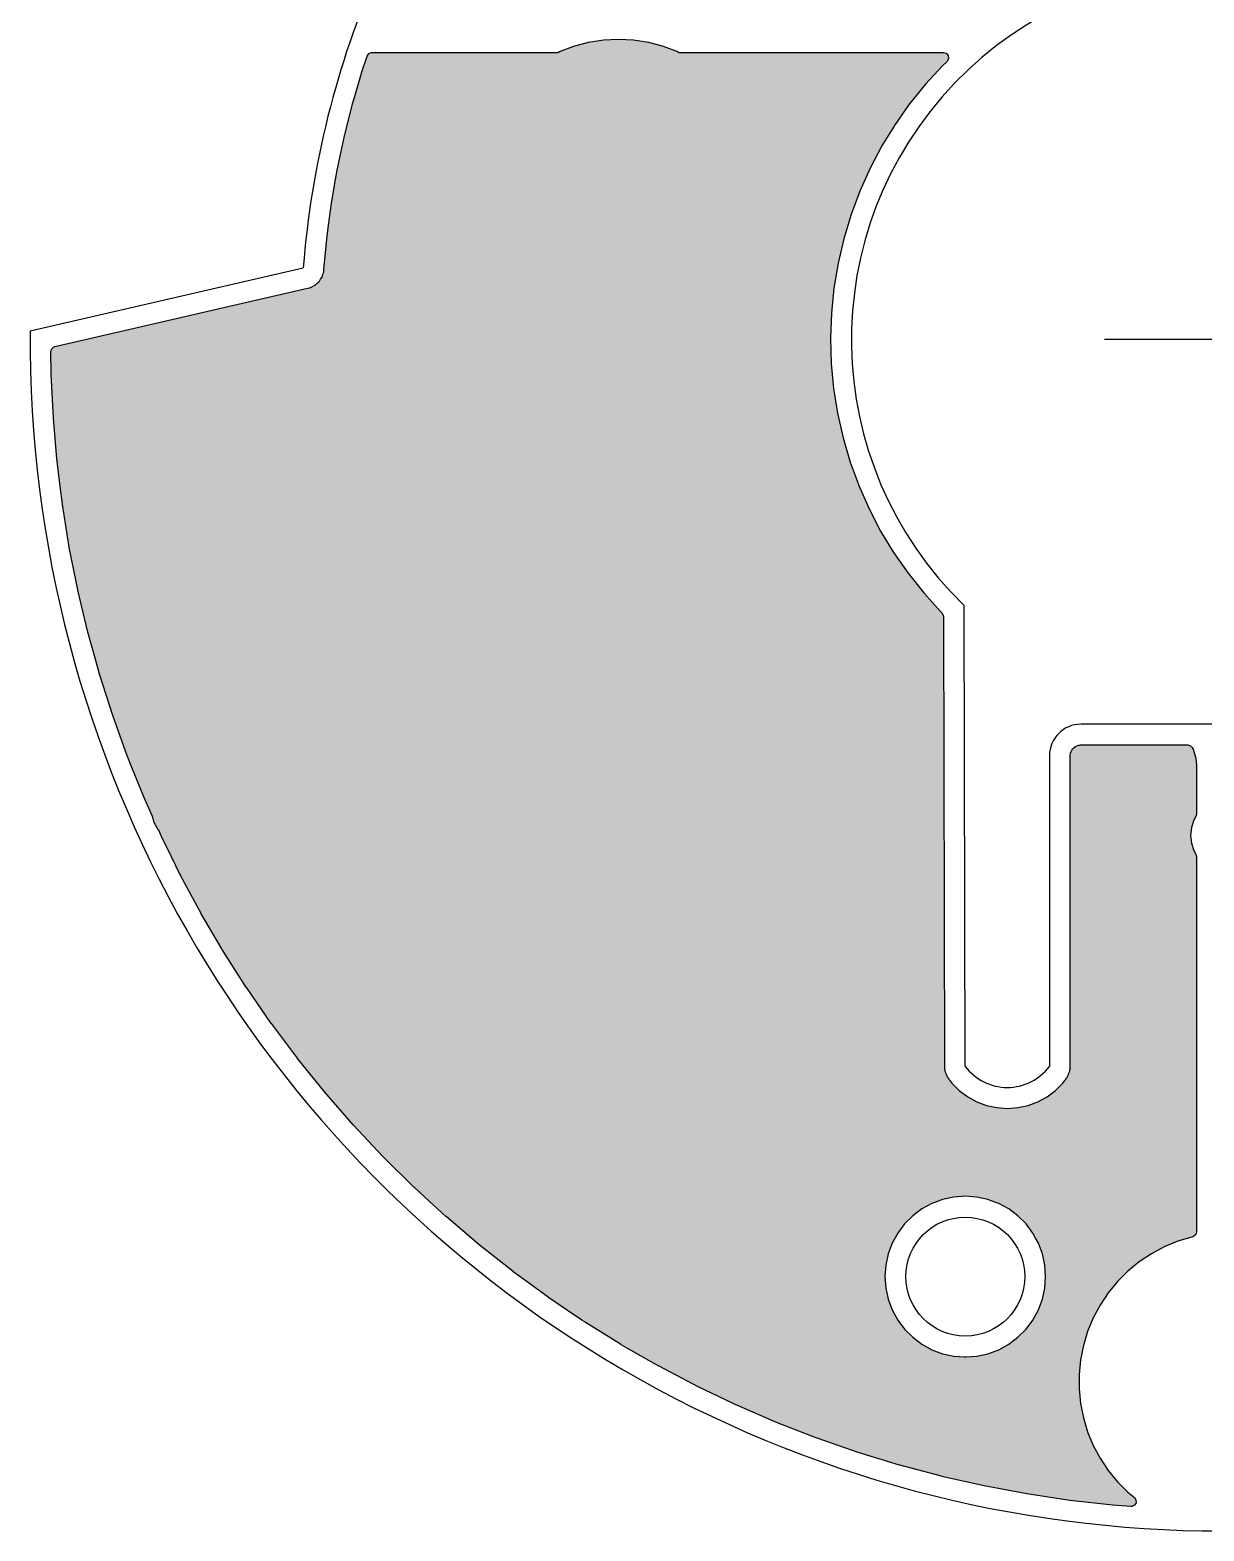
# Model space of a CAD drawing. Header units: millimetres. Extents: x -3894 to -3474, y -291 to 6.
# Drawn here: x -3673.5 to -3616.8, y -132.5 to -59.9 of the extents above; entities that cross this region are included whole.
import ezdxf

# ---------------------------------------------------------------- set-up
doc = ezdxf.new("R2010")
doc.units = ezdxf.units.MM
doc.layers.add('BLACK', color=7, linetype='Continuous')

msp = doc.modelspace()

# ---------------------------------------------------------------- hatches: boundary and pattern name
h = msp.add_hatch(color=256)
h.dxf.hatch_style = 1
h.paths.add_polyline_path([(-3629.364, -88.296), (-3629.37, -88.24), (-3629.439, -88.118), (-3629.498, -88.062), (-3630.315, -87.161), (-3630.315, -87.161), (-3631.073, -86.209), (-3631.073, -86.209), (-3631.769, -85.21), (-3631.769, -85.21), (-3632.398, -84.169), (-3632.96, -83.089), (-3633.45, -81.976), (-3633.45, -81.976), (-3633.537, -81.74), (-3633.868, -80.833), (-3634.212, -79.666), (-3634.48, -78.479), (-3634.671, -77.277), (-3634.784, -76.066), (-3634.819, -74.85), (-3634.776, -73.634), (-3634.655, -72.423), (-3634.655, -72.423), (-3634.456, -71.222), (-3634.456, -71.222), (-3634.18, -70.037), (-3633.828, -68.872), (-3633.403, -67.732), (-3632.904, -66.622), (-3632.904, -66.622), (-3632.336, -65.547), (-3631.699, -64.51), (-3631.188, -63.786), (-3630.997, -63.516), (-3630.997, -63.516), (-3630.233, -62.569), (-3630.233, -62.569), (-3629.409, -61.673), (-3629.187, -61.462), (-3629.171, -61.445), (-3629.113, -61.318), (-3629.133, -61.179), (-3629.225, -61.074), (-3629.359, -61.034), (-3642.133, -61.034), (-3642.221, -60.989), (-3642.905, -60.727), (-3643.613, -60.537), (-3644.337, -60.423), (-3645.068, -60.384), (-3645.8, -60.423), (-3646.524, -60.537), (-3647.232, -60.727), (-3647.916, -60.989), (-3648.004, -61.034), (-3656.984, -61.034), (-3657.011, -61.036), (-3657.14, -61.09), (-3657.22, -61.204), (-3657.489, -62.019), (-3657.491, -62.027), (-3657.835, -63.212), (-3657.939, -63.571), (-3657.941, -63.579), (-3658.331, -65.138), (-3658.333, -65.147), (-3658.664, -66.719), (-3658.666, -66.728), (-3658.743, -67.177), (-3658.939, -68.311), (-3658.94, -68.32), (-3659.084, -69.389), (-3659.154, -69.913), (-3659.155, -69.922), (-3659.308, -71.503), (-3659.309, -71.518), (-3659.313, -71.636), (-3659.356, -71.756), (-3659.359, -71.766), (-3659.396, -71.887), (-3659.468, -71.992), (-3659.474, -72.001), (-3659.541, -72.108), (-3659.638, -72.191), (-3659.645, -72.198), (-3659.738, -72.284), (-3659.853, -72.339), (-3659.862, -72.344), (-3659.974, -72.403), (-3660.099, -72.427), (-3660.109, -72.429), (-3672.312, -75.246), (-3672.362, -75.263), (-3672.466, -75.356), (-3672.504, -75.49), (-3672.492, -76.6), (-3672.491, -76.609), (-3672.39, -78.699), (-3672.39, -78.708), (-3672.221, -80.673), (-3672.211, -80.793), (-3672.21, -80.802), (-3672.062, -82.001), (-3671.954, -82.879), (-3671.952, -82.888), (-3671.619, -84.954), (-3671.618, -84.963), (-3671.29, -86.605), (-3671.208, -87.014), (-3671.206, -87.023), (-3670.721, -89.059), (-3670.718, -89.067), (-3670.338, -90.435), (-3670.158, -91.083), (-3670.155, -91.092), (-3669.52, -93.086), (-3669.517, -93.094), (-3668.819, -95.033), (-3668.809, -95.063), (-3668.805, -95.072), (-3668.624, -95.522), (-3668.024, -97.013), (-3668.021, -97.021), (-3667.599, -97.966), (-3667.511, -98.257), (-3667.321, -98.612), (-3667.298, -98.64), (-3667.168, -98.932), (-3667.164, -98.94), (-3666.701, -99.882), (-3666.241, -100.818), (-3666.237, -100.826), (-3665.245, -102.668), (-3665.24, -102.676), (-3664.294, -104.286), (-3664.18, -104.48), (-3664.176, -104.488), (-3663.05, -106.251), (-3663.044, -106.259), (-3661.891, -107.926), (-3661.854, -107.979), (-3661.848, -107.987), (-3660.595, -109.662), (-3660.589, -109.669), (-3659.274, -111.297), (-3659.268, -111.304), (-3657.893, -112.881), (-3657.887, -112.888), (-3656.455, -114.413), (-3656.449, -114.42), (-3654.961, -115.891), (-3654.954, -115.897), (-3654.438, -116.371), (-3653.413, -117.312), (-3653.406, -117.318), (-3651.813, -118.675), (-3651.806, -118.681), (-3650.164, -119.977), (-3650.156, -119.983), (-3649.837, -120.216), (-3648.467, -121.217), (-3648.46, -121.223), (-3647.533, -121.849), (-3646.84, -122.316), (-3646.726, -122.394), (-3646.718, -122.399), (-3644.975, -123.484), (-3644.942, -123.505), (-3644.934, -123.51), (-3643.97, -124.061), (-3643.118, -124.549), (-3643.11, -124.553), (-3641.453, -125.422), (-3641.257, -125.524), (-3641.249, -125.529), (-3639.52, -126.354), (-3639.361, -126.43), (-3639.352, -126.434), (-3637.432, -127.265), (-3637.424, -127.269), (-3635.474, -128.028), (-3635.465, -128.031), (-3633.489, -128.717), (-3633.48, -128.72), (-3631.479, -129.332), (-3631.471, -129.335), (-3629.449, -129.873), (-3629.44, -129.875), (-3627.399, -130.337), (-3627.39, -130.339), (-3625.334, -130.725), (-3625.325, -130.727), (-3623.255, -131.036), (-3623.246, -131.038), (-3621.167, -131.27), (-3621.158, -131.271), (-3620.309, -131.334), (-3620.249, -131.331), (-3620.123, -131.27), (-3620.051, -131.15), (-3620.055, -131.011), (-3620.133, -130.895), (-3620.446, -130.638), (-3620.946, -130.138), (-3621.395, -129.591), (-3621.788, -129.003), (-3622.122, -128.379), (-3622.122, -128.379), (-3622.393, -127.725), (-3622.598, -127.048), (-3622.736, -126.354), (-3622.805, -125.65), (-3622.805, -124.943), (-3622.736, -124.238), (-3622.598, -123.545), (-3622.393, -122.867), (-3622.122, -122.214), (-3622.122, -122.214), (-3621.788, -121.59), (-3621.395, -121.001), (-3620.946, -120.455), (-3620.446, -119.954), (-3619.899, -119.505), (-3619.311, -119.112), (-3618.687, -118.779), (-3618.687, -118.779), (-3618.033, -118.508), (-3617.525, -118.354), (-3617.356, -118.303), (-3617.224, -118.236), (-3617.168, -118.188), (-3617.128, -118.054), (-3617.128, -99.909), (-3617.162, -99.785), (-3617.259, -99.617), (-3617.376, -99.257), (-3617.376, -99.257), (-3617.415, -98.88), (-3617.376, -98.504), (-3617.259, -98.144), (-3617.162, -97.975), (-3617.128, -97.851), (-3617.128, -95.522), (-3617.13, -95.497), (-3617.165, -95.144), (-3617.174, -95.096), (-3617.274, -94.767), (-3617.292, -94.723), (-3617.336, -94.642), (-3617.42, -94.55), (-3617.554, -94.51), (-3622.691, -94.51), (-3622.73, -94.514), (-3622.776, -94.521), (-3622.834, -94.53), (-3622.907, -94.554), (-3622.983, -94.593), (-3623.046, -94.638), (-3623.106, -94.698), (-3623.152, -94.761), (-3623.189, -94.835), (-3623.19, -94.837), (-3623.214, -94.911), (-3623.231, -95.014), (-3623.234, -95.053), (-3623.234, -95.181), (-3623.239, -109.968), (-3623.237, -110.003), (-3623.221, -110.118), (-3623.24, -110.188), (-3623.24, -110.25), (-3623.284, -110.36), (-3623.293, -110.388), (-3623.324, -110.502), (-3623.395, -110.597), (-3623.411, -110.622), (-3623.44, -110.671), (-3623.47, -110.701), (-3623.493, -110.728), (-3623.591, -110.859), (-3623.95, -111.217), (-3624.355, -111.52), (-3624.799, -111.762), (-3625.273, -111.939), (-3625.768, -112.046), (-3626.272, -112.082), (-3626.777, -112.046), (-3627.272, -111.939), (-3627.746, -111.762), (-3628.19, -111.52), (-3628.595, -111.217), (-3628.954, -110.859), (-3629.051, -110.729), (-3629.075, -110.702), (-3629.157, -110.621), (-3629.2, -110.513), (-3629.215, -110.481), (-3629.274, -110.381), (-3629.287, -110.266), (-3629.294, -110.231), (-3629.325, -110.119), (-3629.308, -110.004), (-3629.306, -109.969)])
h.paths.add_polyline_path([(-3627.752, -124.061), (-3627.21, -123.944), (-3626.691, -123.75), (-3626.204, -123.484), (-3625.761, -123.152), (-3625.369, -122.76), (-3625.037, -122.316), (-3624.771, -121.83), (-3624.577, -121.311), (-3624.459, -120.769), (-3624.42, -120.216), (-3624.459, -119.663), (-3624.577, -119.122), (-3624.771, -118.603), (-3624.907, -118.354), (-3625.037, -118.116), (-3625.037, -118.116), (-3625.369, -117.672), (-3625.369, -117.672), (-3625.761, -117.281), (-3625.761, -117.28), (-3626.204, -116.948), (-3626.204, -116.948), (-3626.691, -116.683), (-3626.792, -116.645), (-3627.21, -116.489), (-3627.21, -116.489), (-3627.752, -116.371), (-3627.752, -116.371), (-3628.304, -116.332), (-3628.304, -116.332), (-3628.857, -116.371), (-3628.857, -116.371), (-3629.399, -116.489), (-3629.399, -116.489), (-3629.399, -116.489), (-3629.773, -116.628), (-3629.918, -116.683), (-3630.405, -116.948), (-3630.405, -116.948), (-3630.848, -117.28), (-3630.848, -117.281), (-3631.24, -117.672), (-3631.24, -117.672), (-3631.572, -118.116), (-3631.572, -118.116), (-3631.838, -118.603), (-3632.032, -119.122), (-3632.032, -119.122), (-3632.032, -119.122), (-3632.15, -119.663), (-3632.15, -119.663), (-3632.189, -120.216), (-3632.189, -120.216), (-3632.15, -120.769), (-3632.15, -120.769), (-3632.051, -121.221), (-3632.032, -121.311), (-3631.921, -121.608), (-3631.838, -121.83), (-3631.572, -122.316), (-3631.572, -122.316), (-3631.24, -122.76), (-3631.24, -122.76), (-3630.848, -123.152), (-3630.848, -123.152), (-3630.405, -123.484), (-3630.405, -123.484), (-3629.918, -123.75), (-3629.918, -123.75), (-3629.918, -123.75), (-3629.399, -123.944), (-3628.857, -124.061), (-3628.304, -124.101)], flags=16)
h.paths.add_polyline_path([(-3625.431, -120.216, -1), (-3631.178, -120.216, -1)], flags=0)

# ---------------------------------------------------------------- linework, layer by layer
msp.add_line((-3615.915, -74.913), (-3621.573, -74.913))
at = {"layer": 'BLACK', "linetype": 'Continuous'}
for p, q in [((-3647.916, -60.989), (-3647.232, -60.727)), ((-3647.232, -60.727), (-3646.524, -60.537)), ((-3646.524, -60.537), (-3645.8, -60.423)), ((-3645.8, -60.423), (-3645.068, -60.384)), ((-3645.068, -60.384), (-3644.337, -60.423)), ((-3644.337, -60.423), (-3643.613, -60.537)), ((-3643.613, -60.537), (-3642.905, -60.727)), ((-3642.905, -60.727), (-3642.221, -60.989)), ((-3657.489, -62.019), (-3657.22, -61.204)), ((-3657.22, -61.204), (-3657.14, -61.09)), ((-3657.14, -61.09), (-3657.011, -61.036)), ((-3657.011, -61.036), (-3656.984, -61.034)), ((-3656.984, -61.034), (-3648.004, -61.034)), ((-3648.004, -61.034), (-3647.916, -60.989)), ((-3642.221, -60.989), (-3642.133, -61.034)), ((-3642.133, -61.034), (-3629.359, -61.034)), ((-3629.409, -61.673), (-3630.233, -62.569)), ((-3629.187, -61.462), (-3629.409, -61.673)), ((-3629.409, -61.673), (-3629.409, -61.673)), ((-3629.359, -61.034), (-3629.225, -61.074)), ((-3629.225, -61.074), (-3629.133, -61.179)), ((-3629.171, -61.445), (-3629.187, -61.462)), ((-3629.113, -61.318), (-3629.171, -61.445)), ((-3629.133, -61.179), (-3629.113, -61.318)), ((-3657.835, -63.212), (-3657.491, -62.027)), ((-3657.491, -62.027), (-3657.489, -62.019)), ((-3630.233, -62.569), (-3630.997, -63.516)), ((-3630.233, -62.569), (-3630.233, -62.569)), ((-3658.331, -65.138), (-3657.941, -63.579)), ((-3657.941, -63.579), (-3657.939, -63.571)), ((-3657.939, -63.571), (-3657.835, -63.212)), ((-3631.188, -63.786), (-3631.699, -64.51)), ((-3630.997, -63.516), (-3631.188, -63.786)), ((-3630.997, -63.516), (-3630.997, -63.516)), ((-3630.997, -63.516), (-3630.997, -63.516)), ((-3631.699, -64.51), (-3632.336, -65.546)), ((-3658.664, -66.719), (-3658.333, -65.147)), ((-3658.333, -65.147), (-3658.331, -65.138)), ((-3632.336, -65.547), (-3632.904, -66.622)), ((-3632.336, -65.546), (-3632.336, -65.547)), ((-3658.743, -67.177), (-3658.666, -66.728)), ((-3658.666, -66.728), (-3658.664, -66.719)), ((-3632.904, -66.622), (-3633.403, -67.732)), ((-3632.904, -66.622), (-3632.904, -66.622)), ((-3658.939, -68.311), (-3658.743, -67.177)), ((-3633.403, -67.732), (-3633.828, -68.872)), ((-3633.403, -67.732), (-3633.403, -67.732)), ((-3659.084, -69.389), (-3658.94, -68.32)), ((-3658.94, -68.32), (-3658.939, -68.311)), ((-3633.828, -68.872), (-3634.18, -70.037)), ((-3659.154, -69.913), (-3659.084, -69.389)), ((-3659.308, -71.503), (-3659.155, -69.922)), ((-3659.155, -69.922), (-3659.154, -69.913)), ((-3634.18, -70.037), (-3634.456, -71.222)), ((-3634.18, -70.037), (-3634.18, -70.037)), ((-3673.516, -74.496), (-3660.308, -71.447)), ((-3659.39, -71.866), (-3659.359, -71.766)), ((-3659.359, -71.766), (-3659.356, -71.756)), ((-3659.356, -71.756), (-3659.321, -71.657)), ((-3659.321, -71.657), (-3659.317, -71.641)), ((-3659.321, -71.657), (-3659.321, -71.657)), ((-3659.317, -71.641), (-3659.315, -71.63)), ((-3659.317, -71.641), (-3659.317, -71.641)), ((-3659.315, -71.63), (-3659.313, -71.614)), ((-3659.315, -71.63), (-3659.315, -71.63)), ((-3659.313, -71.614), (-3659.309, -71.518)), ((-3659.313, -71.614), (-3659.313, -71.614)), ((-3659.313, -71.614), (-3659.313, -71.614)), ((-3659.309, -71.518), (-3659.308, -71.503)), ((-3634.456, -71.222), (-3634.655, -72.423)), ((-3634.456, -71.222), (-3634.456, -71.222)), ((-3672.312, -75.246), (-3660.109, -72.429)), ((-3660.109, -72.429), (-3660.099, -72.427)), ((-3660.099, -72.427), (-3659.996, -72.407)), ((-3659.996, -72.407), (-3659.98, -72.402)), ((-3659.996, -72.407), (-3659.996, -72.407)), ((-3659.98, -72.403), (-3659.97, -72.399)), ((-3659.98, -72.402), (-3659.98, -72.403)), ((-3659.97, -72.399), (-3659.955, -72.393)), ((-3659.97, -72.399), (-3659.97, -72.399)), ((-3659.955, -72.393), (-3659.862, -72.344)), ((-3659.955, -72.393), (-3659.955, -72.393)), ((-3659.862, -72.344), (-3659.853, -72.339)), ((-3659.853, -72.339), (-3659.758, -72.294)), ((-3659.758, -72.294), (-3659.744, -72.285)), ((-3659.758, -72.294), (-3659.758, -72.294)), ((-3659.744, -72.285), (-3659.735, -72.279)), ((-3659.744, -72.285), (-3659.744, -72.285)), ((-3659.735, -72.279), (-3659.722, -72.269)), ((-3659.735, -72.279), (-3659.735, -72.279)), ((-3659.722, -72.269), (-3659.645, -72.198)), ((-3659.722, -72.269), (-3659.722, -72.269)), ((-3659.722, -72.269), (-3659.722, -72.269)), ((-3659.645, -72.198), (-3659.638, -72.191)), ((-3659.638, -72.191), (-3659.558, -72.123)), ((-3659.558, -72.123), (-3659.547, -72.11)), ((-3659.558, -72.123), (-3659.558, -72.123)), ((-3659.547, -72.111), (-3659.54, -72.102)), ((-3659.547, -72.11), (-3659.547, -72.111)), ((-3659.54, -72.102), (-3659.529, -72.09)), ((-3659.54, -72.102), (-3659.54, -72.102)), ((-3659.529, -72.09), (-3659.474, -72.001)), ((-3659.529, -72.09), (-3659.529, -72.09)), ((-3659.474, -72.001), (-3659.468, -71.992)), ((-3659.468, -71.992), (-3659.409, -71.905)), ((-3659.409, -71.905), (-3659.401, -71.891)), ((-3659.409, -71.905), (-3659.409, -71.905)), ((-3659.401, -71.891), (-3659.396, -71.881)), ((-3659.401, -71.891), (-3659.401, -71.891)), ((-3659.397, -71.881), (-3659.39, -71.866)), ((-3659.396, -71.881), (-3659.397, -71.881)), ((-3659.39, -71.866), (-3659.39, -71.866)), ((-3634.655, -72.423), (-3634.776, -73.634)), ((-3634.655, -72.423), (-3634.655, -72.423)), ((-3634.776, -73.634), (-3634.819, -74.85)), ((-3672.504, -75.49), (-3672.466, -75.356)), ((-3672.466, -75.356), (-3672.362, -75.263)), ((-3672.362, -75.263), (-3672.312, -75.246)), ((-3634.819, -74.85), (-3634.784, -76.066)), ((-3672.492, -76.6), (-3672.504, -75.49)), ((-3634.784, -76.066), (-3634.671, -77.277)), ((-3672.491, -76.609), (-3672.492, -76.6)), ((-3672.39, -78.699), (-3672.491, -76.609)), ((-3634.671, -77.277), (-3634.671, -77.277)), ((-3634.671, -77.277), (-3634.48, -78.479)), ((-3672.39, -78.708), (-3672.39, -78.699)), ((-3672.221, -80.673), (-3672.39, -78.708)), ((-3634.48, -78.479), (-3634.48, -78.479)), ((-3634.48, -78.479), (-3634.212, -79.666)), ((-3634.212, -79.666), (-3633.868, -80.833)), ((-3672.211, -80.793), (-3672.221, -80.673)), ((-3672.21, -80.802), (-3672.211, -80.793)), ((-3672.062, -82.001), (-3672.21, -80.802)), ((-3633.868, -80.833), (-3633.537, -81.74)), ((-3671.954, -82.879), (-3672.062, -82.001)), ((-3633.537, -81.74), (-3633.45, -81.976)), ((-3633.45, -81.976), (-3633.45, -81.976)), ((-3633.45, -81.976), (-3632.96, -83.089)), ((-3671.952, -82.888), (-3671.954, -82.879)), ((-3671.619, -84.954), (-3671.952, -82.888)), ((-3632.96, -83.089), (-3632.398, -84.169)), ((-3632.398, -84.169), (-3631.769, -85.21)), ((-3671.618, -84.963), (-3671.619, -84.954)), ((-3671.29, -86.605), (-3671.618, -84.963)), ((-3631.769, -85.21), (-3631.769, -85.21)), ((-3631.769, -85.21), (-3631.073, -86.209)), ((-3631.073, -86.209), (-3631.073, -86.209)), ((-3631.073, -86.209), (-3630.315, -87.161)), ((-3671.208, -87.014), (-3671.29, -86.605)), ((-3671.206, -87.023), (-3671.208, -87.014)), ((-3670.721, -89.059), (-3671.206, -87.023)), ((-3630.315, -87.161), (-3630.315, -87.161)), ((-3630.315, -87.161), (-3630.315, -87.161)), ((-3630.315, -87.161), (-3629.498, -88.062)), ((-3628.304, -110.056), (-3628.364, -87.766)), ((-3629.498, -88.062), (-3629.497, -88.062)), ((-3629.497, -88.062), (-3629.439, -88.118)), ((-3629.439, -88.118), (-3629.37, -88.24)), ((-3629.37, -88.24), (-3629.364, -88.296)), ((-3629.364, -88.296), (-3629.306, -109.969)), ((-3670.718, -89.067), (-3670.721, -89.059)), ((-3670.338, -90.435), (-3670.718, -89.067)), ((-3670.158, -91.083), (-3670.338, -90.435)), ((-3670.155, -91.092), (-3670.158, -91.083)), ((-3669.52, -93.086), (-3670.155, -91.092)), ((-3669.517, -93.094), (-3669.52, -93.086)), ((-3668.819, -95.033), (-3669.517, -93.094)), ((-3608.549, -93.509), (-3622.711, -93.509)), ((-3668.809, -95.063), (-3668.819, -95.033)), ((-3668.805, -95.072), (-3668.809, -95.063)), ((-3624.235, -95.033), (-3624.24, -110.056)), ((-3623.234, -95.053), (-3623.231, -95.014)), ((-3623.234, -95.181), (-3623.234, -95.053)), ((-3623.231, -95.014), (-3623.214, -94.911)), ((-3623.214, -94.911), (-3623.19, -94.837)), ((-3623.19, -94.837), (-3623.189, -94.835)), ((-3623.189, -94.835), (-3623.152, -94.761)), ((-3623.152, -94.761), (-3623.106, -94.698)), ((-3623.106, -94.698), (-3623.046, -94.638)), ((-3623.046, -94.638), (-3622.983, -94.593)), ((-3622.983, -94.593), (-3622.907, -94.554)), ((-3622.907, -94.554), (-3622.834, -94.53)), ((-3622.834, -94.53), (-3622.776, -94.521)), ((-3622.776, -94.521), (-3622.73, -94.514)), ((-3622.73, -94.514), (-3622.691, -94.51)), ((-3622.691, -94.51), (-3617.554, -94.51)), ((-3617.554, -94.51), (-3617.42, -94.55)), ((-3617.42, -94.55), (-3617.336, -94.642)), ((-3617.336, -94.642), (-3617.292, -94.723)), ((-3617.292, -94.723), (-3617.274, -94.767)), ((-3617.274, -94.767), (-3617.174, -95.096)), ((-3668.624, -95.522), (-3668.805, -95.072)), ((-3668.024, -97.013), (-3668.624, -95.522)), ((-3623.239, -109.968), (-3623.234, -95.182)), ((-3623.234, -95.182), (-3623.234, -95.181)), ((-3617.174, -95.096), (-3617.165, -95.144)), ((-3617.165, -95.144), (-3617.13, -95.497)), ((-3617.13, -95.497), (-3617.128, -95.522)), ((-3617.128, -95.522), (-3617.128, -97.851)), ((-3668.021, -97.021), (-3668.024, -97.013)), ((-3667.599, -97.966), (-3668.021, -97.021)), ((-3667.511, -98.257), (-3667.599, -97.966)), ((-3617.128, -97.851), (-3617.162, -97.975)), ((-3667.321, -98.612), (-3667.511, -98.257)), ((-3667.298, -98.64), (-3667.321, -98.612)), ((-3667.168, -98.932), (-3667.298, -98.64)), ((-3617.376, -98.504), (-3617.415, -98.88)), ((-3617.259, -98.144), (-3617.376, -98.504)), ((-3617.376, -98.504), (-3617.376, -98.504)), ((-3617.162, -97.975), (-3617.259, -98.144)), ((-3667.164, -98.94), (-3667.168, -98.932)), ((-3666.701, -99.882), (-3667.164, -98.94)), ((-3617.415, -98.88), (-3617.376, -99.257)), ((-3617.376, -99.257), (-3617.376, -99.257)), ((-3617.376, -99.257), (-3617.259, -99.617)), ((-3666.241, -100.818), (-3666.701, -99.882)), ((-3617.259, -99.617), (-3617.259, -99.617)), ((-3617.259, -99.617), (-3617.162, -99.785)), ((-3617.162, -99.785), (-3617.128, -99.909)), ((-3617.128, -99.909), (-3617.128, -118.054)), ((-3666.237, -100.826), (-3666.241, -100.818)), ((-3665.245, -102.668), (-3666.237, -100.826)), ((-3665.24, -102.676), (-3665.245, -102.668)), ((-3664.294, -104.286), (-3665.24, -102.676)), ((-3664.18, -104.48), (-3664.294, -104.286)), ((-3664.176, -104.488), (-3664.18, -104.48)), ((-3663.05, -106.251), (-3664.176, -104.488)), ((-3663.044, -106.259), (-3663.05, -106.251)), ((-3661.891, -107.926), (-3663.044, -106.259)), ((-3661.854, -107.979), (-3661.891, -107.926)), ((-3661.848, -107.987), (-3661.854, -107.979)), ((-3660.595, -109.662), (-3661.848, -107.987)), ((-3660.589, -109.669), (-3660.595, -109.662)), ((-3659.274, -111.297), (-3660.589, -109.669)), ((-3629.308, -110.004), (-3629.314, -110.045)), ((-3629.314, -110.045), (-3629.307, -110.103)), ((-3629.306, -109.969), (-3629.308, -110.004)), ((-3629.307, -110.103), (-3629.305, -110.132)), ((-3629.305, -110.132), (-3629.305, -110.191)), ((-3629.305, -110.191), (-3629.305, -110.191)), ((-3629.305, -110.191), (-3629.294, -110.231)), ((-3629.294, -110.231), (-3629.287, -110.266)), ((-3629.287, -110.266), (-3629.283, -110.307)), ((-3623.262, -110.307), (-3623.257, -110.266)), ((-3623.257, -110.264), (-3623.251, -110.23)), ((-3623.257, -110.266), (-3623.257, -110.264)), ((-3623.251, -110.23), (-3623.24, -110.188)), ((-3623.24, -110.131), (-3623.238, -110.102)), ((-3623.24, -110.188), (-3623.24, -110.131)), ((-3623.24, -110.188), (-3623.24, -110.188)), ((-3623.237, -110.003), (-3623.239, -109.968)), ((-3623.238, -110.102), (-3623.231, -110.045)), ((-3623.231, -110.045), (-3623.237, -110.003)), ((-3629.283, -110.307), (-3629.283, -110.307)), ((-3629.283, -110.307), (-3629.261, -110.361)), ((-3629.261, -110.361), (-3629.252, -110.389)), ((-3629.252, -110.389), (-3629.236, -110.445)), ((-3629.236, -110.445), (-3629.215, -110.481)), ((-3629.215, -110.481), (-3629.2, -110.513)), ((-3629.2, -110.513), (-3629.184, -110.551)), ((-3629.184, -110.551), (-3629.149, -110.598)), ((-3629.149, -110.598), (-3629.133, -110.622)), ((-3629.133, -110.622), (-3629.104, -110.673)), ((-3629.104, -110.673), (-3629.104, -110.673)), ((-3629.104, -110.673), (-3629.075, -110.702)), ((-3629.075, -110.702), (-3629.051, -110.729)), ((-3629.051, -110.729), (-3628.954, -110.859)), ((-3628.954, -110.859), (-3628.954, -110.859)), ((-3628.954, -110.859), (-3628.595, -111.217)), ((-3623.95, -111.217), (-3623.591, -110.859)), ((-3623.591, -110.859), (-3623.493, -110.728)), ((-3623.493, -110.728), (-3623.47, -110.701)), ((-3623.47, -110.701), (-3623.44, -110.671)), ((-3623.44, -110.671), (-3623.411, -110.622)), ((-3623.411, -110.622), (-3623.395, -110.597)), ((-3623.395, -110.597), (-3623.361, -110.551)), ((-3623.361, -110.551), (-3623.345, -110.512)), ((-3623.345, -110.512), (-3623.329, -110.48)), ((-3623.329, -110.48), (-3623.308, -110.443)), ((-3623.308, -110.443), (-3623.293, -110.388)), ((-3623.293, -110.388), (-3623.284, -110.36)), ((-3623.284, -110.36), (-3623.262, -110.307)), ((-3623.262, -110.307), (-3623.262, -110.307)), ((-3659.268, -111.304), (-3659.274, -111.297)), ((-3657.893, -112.881), (-3659.268, -111.304)), ((-3628.595, -111.217), (-3628.19, -111.52)), ((-3628.19, -111.52), (-3627.746, -111.762)), ((-3624.799, -111.762), (-3624.355, -111.52)), ((-3624.355, -111.52), (-3623.95, -111.217)), ((-3627.746, -111.762), (-3627.272, -111.939)), ((-3627.272, -111.939), (-3627.272, -111.939)), ((-3627.272, -111.939), (-3627.272, -111.939)), ((-3627.272, -111.939), (-3626.777, -112.046)), ((-3626.777, -112.046), (-3626.272, -112.082)), ((-3626.272, -112.082), (-3625.768, -112.046)), ((-3625.768, -112.046), (-3625.273, -111.939)), ((-3625.273, -111.939), (-3624.799, -111.762)), ((-3657.887, -112.888), (-3657.893, -112.881)), ((-3656.455, -114.413), (-3657.887, -112.888)), ((-3656.449, -114.42), (-3656.455, -114.413)), ((-3654.961, -115.891), (-3656.449, -114.42)), ((-3654.954, -115.897), (-3654.961, -115.891)), ((-3654.438, -116.371), (-3654.954, -115.897)), ((-3653.413, -117.312), (-3654.438, -116.371)), ((-3629.918, -116.683), (-3630.405, -116.948)), ((-3629.773, -116.628), (-3629.918, -116.683)), ((-3629.399, -116.489), (-3629.773, -116.628)), ((-3628.857, -116.371), (-3629.399, -116.489)), ((-3629.399, -116.489), (-3629.399, -116.489)), ((-3629.399, -116.489), (-3629.399, -116.489)), ((-3628.304, -116.332), (-3628.857, -116.371)), ((-3628.857, -116.371), (-3628.857, -116.371)), ((-3627.752, -116.371), (-3628.304, -116.332)), ((-3628.304, -116.332), (-3628.304, -116.332)), ((-3627.21, -116.489), (-3627.752, -116.371)), ((-3627.752, -116.371), (-3627.752, -116.371)), ((-3626.792, -116.645), (-3627.21, -116.489)), ((-3627.21, -116.489), (-3627.21, -116.489)), ((-3627.21, -116.489), (-3627.21, -116.489)), ((-3626.691, -116.683), (-3626.792, -116.645)), ((-3626.204, -116.948), (-3626.691, -116.683)), ((-3626.691, -116.683), (-3626.691, -116.683)), ((-3653.406, -117.318), (-3653.413, -117.312)), ((-3651.813, -118.675), (-3653.406, -117.318)), ((-3630.848, -117.281), (-3631.24, -117.672)), ((-3630.405, -116.948), (-3630.848, -117.28)), ((-3630.848, -117.28), (-3630.848, -117.281)), ((-3630.405, -116.948), (-3630.405, -116.948)), ((-3625.761, -117.28), (-3626.204, -116.948)), ((-3626.204, -116.948), (-3626.204, -116.948)), ((-3625.761, -117.281), (-3625.761, -117.28)), ((-3625.369, -117.672), (-3625.761, -117.281)), ((-3631.572, -118.116), (-3631.838, -118.603)), ((-3631.24, -117.672), (-3631.572, -118.116)), ((-3631.572, -118.116), (-3631.572, -118.116)), ((-3631.24, -117.672), (-3631.24, -117.672)), ((-3625.037, -118.116), (-3625.369, -117.672)), ((-3625.369, -117.672), (-3625.369, -117.672)), ((-3624.907, -118.354), (-3625.037, -118.116)), ((-3625.037, -118.116), (-3625.037, -118.116)), ((-3617.273, -118.279), (-3617.328, -118.297)), ((-3617.168, -118.188), (-3617.273, -118.279)), ((-3617.128, -118.054), (-3617.168, -118.188)), ((-3651.806, -118.681), (-3651.813, -118.675)), ((-3650.164, -119.977), (-3651.806, -118.681)), ((-3631.838, -118.603), (-3632.032, -119.122)), ((-3631.838, -118.603), (-3631.838, -118.603)), ((-3624.771, -118.603), (-3624.907, -118.354)), ((-3624.577, -119.122), (-3624.771, -118.603)), ((-3618.687, -118.779), (-3619.311, -119.112)), ((-3618.033, -118.508), (-3618.687, -118.779)), ((-3618.687, -118.779), (-3618.687, -118.779)), ((-3617.525, -118.354), (-3618.033, -118.508)), ((-3617.356, -118.303), (-3617.525, -118.354)), ((-3617.328, -118.297), (-3617.356, -118.303)), ((-3617.356, -118.303), (-3617.356, -118.303)), ((-3617.356, -118.303), (-3617.356, -118.303)), ((-3632.15, -119.663), (-3632.189, -120.216)), ((-3632.032, -119.122), (-3632.15, -119.663)), ((-3632.15, -119.663), (-3632.15, -119.663)), ((-3632.032, -119.122), (-3632.032, -119.122)), ((-3632.032, -119.122), (-3632.032, -119.122)), ((-3624.459, -119.663), (-3624.577, -119.122)), ((-3624.42, -120.216), (-3624.459, -119.663)), ((-3619.899, -119.505), (-3620.446, -119.954)), ((-3619.311, -119.112), (-3619.899, -119.505)), ((-3619.899, -119.505), (-3619.899, -119.505)), ((-3619.311, -119.112), (-3619.311, -119.112)), ((-3650.156, -119.983), (-3650.164, -119.977)), ((-3649.837, -120.216), (-3650.156, -119.983)), ((-3648.467, -121.217), (-3649.837, -120.216)), ((-3632.189, -120.216), (-3632.15, -120.769)), ((-3632.189, -120.216), (-3632.189, -120.216)), ((-3624.459, -120.769), (-3624.42, -120.216)), ((-3620.946, -120.455), (-3621.395, -121.001)), ((-3620.446, -119.954), (-3620.946, -120.455)), ((-3632.15, -120.769), (-3632.15, -120.769)), ((-3632.15, -120.769), (-3632.051, -121.221)), ((-3624.577, -121.311), (-3624.459, -120.769)), ((-3621.395, -121.001), (-3621.788, -121.59)), ((-3621.395, -121.001), (-3621.395, -121.001)), ((-3648.46, -121.223), (-3648.467, -121.217)), ((-3647.533, -121.849), (-3648.46, -121.223)), ((-3646.84, -122.316), (-3647.533, -121.849)), ((-3632.051, -121.221), (-3632.032, -121.311)), ((-3632.032, -121.311), (-3631.921, -121.608)), ((-3631.921, -121.608), (-3631.838, -121.83)), ((-3631.838, -121.83), (-3631.572, -122.316)), ((-3625.037, -122.316), (-3624.771, -121.83)), ((-3624.771, -121.83), (-3624.577, -121.311)), ((-3621.788, -121.59), (-3622.122, -122.214)), ((-3621.788, -121.59), (-3621.788, -121.59)), ((-3646.726, -122.394), (-3646.84, -122.316)), ((-3646.718, -122.399), (-3646.726, -122.394)), ((-3644.975, -123.484), (-3646.718, -122.399)), ((-3631.572, -122.316), (-3631.572, -122.316)), ((-3631.572, -122.316), (-3631.24, -122.76)), ((-3625.369, -122.76), (-3625.037, -122.316)), ((-3622.122, -122.214), (-3622.393, -122.867)), ((-3622.122, -122.214), (-3622.122, -122.214)), ((-3631.24, -122.76), (-3631.24, -122.76)), ((-3631.24, -122.76), (-3630.848, -123.152)), ((-3630.848, -123.152), (-3630.848, -123.152)), ((-3630.848, -123.152), (-3630.405, -123.484)), ((-3626.204, -123.484), (-3625.761, -123.152)), ((-3625.761, -123.152), (-3625.369, -122.76)), ((-3622.393, -122.867), (-3622.598, -123.544)), ((-3644.942, -123.505), (-3644.975, -123.484)), ((-3644.934, -123.51), (-3644.942, -123.505)), ((-3643.97, -124.061), (-3644.934, -123.51)), ((-3643.118, -124.549), (-3643.97, -124.061)), ((-3630.405, -123.484), (-3630.405, -123.484)), ((-3630.405, -123.484), (-3629.918, -123.75)), ((-3629.918, -123.75), (-3629.918, -123.75)), ((-3629.918, -123.75), (-3629.918, -123.75)), ((-3629.918, -123.75), (-3629.918, -123.75)), ((-3629.918, -123.75), (-3629.399, -123.944)), ((-3629.399, -123.944), (-3628.857, -124.061)), ((-3628.857, -124.061), (-3628.344, -124.098)), ((-3628.268, -124.098), (-3627.752, -124.061)), ((-3627.752, -124.061), (-3627.21, -123.944)), ((-3627.21, -123.944), (-3626.691, -123.75)), ((-3626.691, -123.75), (-3626.204, -123.484)), ((-3622.598, -123.545), (-3622.736, -124.238)), ((-3622.598, -123.544), (-3622.598, -123.545)), ((-3643.11, -124.553), (-3643.118, -124.549)), ((-3641.453, -125.422), (-3643.11, -124.553)), ((-3628.344, -124.098), (-3628.304, -124.101)), ((-3628.304, -124.101), (-3628.268, -124.098)), ((-3628.304, -124.101), (-3628.304, -124.101)), ((-3628.304, -124.101), (-3628.304, -124.101)), ((-3622.736, -124.238), (-3622.805, -124.943)), ((-3622.736, -124.238), (-3622.736, -124.238)), ((-3641.257, -125.524), (-3641.453, -125.422)), ((-3641.249, -125.529), (-3641.257, -125.524)), ((-3639.52, -126.354), (-3641.249, -125.529)), ((-3622.805, -124.943), (-3622.805, -125.65)), ((-3622.805, -125.65), (-3622.736, -126.354)), ((-3639.361, -126.43), (-3639.52, -126.354)), ((-3639.352, -126.434), (-3639.361, -126.43)), ((-3637.432, -127.265), (-3639.352, -126.434)), ((-3622.736, -126.354), (-3622.736, -126.354)), ((-3622.736, -126.354), (-3622.598, -127.048)), ((-3637.424, -127.269), (-3637.432, -127.265)), ((-3635.474, -128.028), (-3637.424, -127.269)), ((-3622.598, -127.048), (-3622.598, -127.048)), ((-3622.598, -127.048), (-3622.393, -127.725)), ((-3635.465, -128.031), (-3635.474, -128.028)), ((-3633.489, -128.717), (-3635.465, -128.031)), ((-3622.393, -127.725), (-3622.122, -128.379)), ((-3622.122, -128.379), (-3622.122, -128.379)), ((-3622.122, -128.379), (-3621.788, -129.003)), ((-3633.48, -128.72), (-3633.489, -128.717)), ((-3631.479, -129.332), (-3633.48, -128.72)), ((-3621.788, -129.003), (-3621.788, -129.003)), ((-3621.788, -129.003), (-3621.395, -129.591)), ((-3631.471, -129.335), (-3631.479, -129.332)), ((-3629.449, -129.873), (-3631.471, -129.335)), ((-3629.44, -129.875), (-3629.449, -129.873)), ((-3627.399, -130.337), (-3629.44, -129.875)), ((-3621.395, -129.591), (-3621.395, -129.591)), ((-3621.395, -129.591), (-3620.946, -130.138)), ((-3627.39, -130.339), (-3627.399, -130.337)), ((-3625.334, -130.725), (-3627.39, -130.339)), ((-3620.946, -130.138), (-3620.446, -130.638)), ((-3625.325, -130.727), (-3625.334, -130.725)), ((-3623.255, -131.036), (-3625.325, -130.727)), ((-3623.246, -131.038), (-3623.255, -131.036)), ((-3621.167, -131.27), (-3623.246, -131.038)), ((-3621.158, -131.271), (-3621.167, -131.27)), ((-3620.309, -131.334), (-3621.158, -131.271)), ((-3620.446, -130.638), (-3620.133, -130.895)), ((-3620.249, -131.331), (-3620.309, -131.334)), ((-3620.123, -131.27), (-3620.249, -131.331)), ((-3620.133, -130.895), (-3620.055, -131.011)), ((-3620.051, -131.15), (-3620.123, -131.27)), ((-3620.055, -131.011), (-3620.051, -131.15))]:
    msp.add_line(p, q, dxfattribs=at)
at = {"layer": 'BLACK'}
msp.add_circle((-3628.304, -120.216), 2.874, dxfattribs=at)
for centre, radius, start, end in [((-3615.915, -74.913), 44.528, 156.39367, 175.53641), ((-3615.915, -74.913), 17.893, 316.64767, 225.91555), ((-3615.915, -74.913), 57.603, 179.58562, 0.41356), ((-3622.711, -95.033), 1.524, 90.00068, 179.9994), ((-3626.272, -108.532), 2.54, 216.8699, 323.1301)]:
    msp.add_arc(centre, radius, start, end, dxfattribs=at)

doc.saveas('drawing.dxf')
